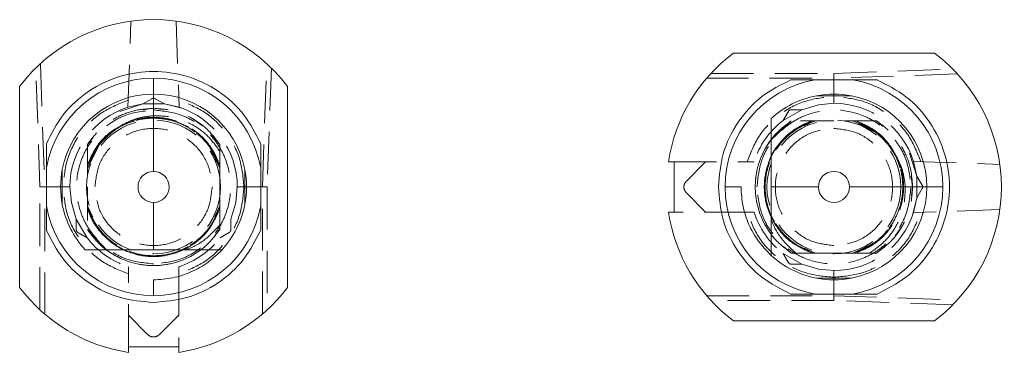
# Model space of a CAD drawing. Header units: millimetres. Extents: x 5 to 589, y 5 to 415.
# Drawn here: x 157.67 to 186.99, y 316.05 to 325.99 of the extents above; entities that cross this region are included whole.
import ezdxf

# ---------------------------------------------------------------- set-up
doc = ezdxf.new("R2010")
doc.units = ezdxf.units.MM
doc.linetypes.add('HIDDEN', pattern=[1.905, 1.27, -0.635])

msp = doc.modelspace()

# ---------------------------------------------------------------- linework, layer by layer
at = {"color": 7, "linetype": 'HIDDEN', "lineweight": 0}
for p, q in [((160.907, 323.369), (160.997, 325.943)), ((162.347, 325.943), (162.437, 323.369)), ((158.293, 324.675), (158.422, 320.989)), ((164.922, 320.989), (165.051, 324.675)), ((158.278, 320.989), (158.153, 324.541)), ((165.19, 324.541), (165.066, 320.989)), ((178.321, 324.383), (181.992, 324.383)), ((181.992, 324.383), (185.544, 324.507)), ((181.992, 324.239), (181.992, 324.383)), ((185.678, 324.368), (181.992, 324.239)), ((181.342, 324.239), (178.192, 324.239)), ((181.992, 323.689), (181.992, 324.239)), ((182.516, 323.714), (182.516, 323.714)), ((161.349, 323.468), (160.661, 323.248)), ((160.907, 323.369), (161.349, 323.468)), ((161.349, 323.468), (161.622, 323.626)), ((161.995, 323.468), (161.349, 323.468)), ((161.722, 323.626), (161.995, 323.468)), ((161.995, 323.468), (162.437, 323.369)), ((162.473, 323.349), (161.995, 323.468)), ((181.992, 323.689), (181.992, 323.489)), ((161.672, 323.339), (161.348, 323.298)), ((161.672, 323.339), (161.362, 323.3)), ((161.937, 323.306), (161.672, 323.339)), ((181.032, 323.297), (180.473, 322.974)), ((180.473, 322.974), (180.63, 323.247)), ((162.712, 322.79), (162.351, 322.948)), ((163.129, 322.813), (162.847, 323.024)), ((180.103, 322.387), (180.718, 322.964)), ((180.718, 322.964), (180.482, 322.766)), ((180.769, 322.67), (181.341, 322.964)), ((180.769, 322.67), (181.341, 322.964)), ((180.991, 322.964), (181.341, 322.964)), ((181.087, 322.804), (181.426, 322.964)), ((181.426, 322.964), (181.087, 322.804)), ((181.341, 322.964), (181.1, 322.84)), ((181.677, 322.964), (181.426, 322.964)), ((181.91, 322.964), (181.677, 322.964)), ((181.992, 322.964), (181.724, 322.964)), ((182.558, 322.964), (182.307, 322.964)), ((182.558, 322.964), (183.263, 322.603)), ((182.558, 322.964), (183.028, 322.742)), ((183.028, 322.742), (182.558, 322.964)), ((182.558, 322.964), (183.09, 322.713)), ((183.09, 322.713), (182.558, 322.964)), ((182.558, 322.964), (183.09, 322.713)), ((183.09, 322.713), (182.558, 322.964)), ((183.265, 322.964), (182.643, 322.964)), ((183.09, 322.734), (182.643, 322.964)), ((182.643, 322.964), (183.157, 322.7)), ((183.157, 322.7), (182.643, 322.964)), ((182.643, 322.964), (183.157, 322.7)), ((182.993, 322.964), (183.265, 322.964)), ((183.405, 322.847), (183.265, 322.964)), ((183.463, 322.798), (183.265, 322.964)), ((163.647, 322.262), (163.418, 322.536)), ((159.862, 322.46), (159.697, 322.262)), ((159.814, 322.402), (159.697, 322.262)), ((159.697, 321.99), (159.697, 322.262)), ((159.697, 322.262), (159.697, 321.64)), ((159.697, 321.555), (160.058, 322.26)), ((163.647, 321.64), (163.647, 322.262)), ((159.697, 321.64), (159.961, 322.154)), ((159.961, 322.154), (159.697, 321.64)), ((159.697, 321.64), (159.961, 322.154)), ((159.927, 322.087), (159.697, 321.64)), ((159.697, 321.555), (159.948, 322.087)), ((159.948, 322.087), (159.697, 321.555)), ((159.697, 321.555), (159.948, 322.087)), ((159.948, 322.087), (159.697, 321.555)), ((159.697, 321.555), (159.918, 322.025)), ((159.918, 322.025), (159.697, 321.555)), ((163.647, 321.64), (163.384, 322.152)), ((163.384, 322.111), (163.647, 321.555)), ((163.647, 321.555), (163.384, 322.111)), ((163.384, 322.111), (163.647, 321.555)), ((163.647, 321.555), (163.384, 322.111)), ((163.647, 321.304), (163.647, 322.062)), ((163.647, 322.062), (163.647, 321.64)), ((184.471, 321.312), (184.251, 322)), ((177.217, 321.739), (179.398, 321.739)), ((177.584, 321.166), (178.157, 321.739)), ((184.372, 321.754), (186.946, 321.664)), ((184.372, 321.754), (184.471, 321.312)), ((158.947, 321.513), (158.947, 321.513)), ((159.697, 321.555), (159.697, 321.304)), ((163.647, 320.674), (163.647, 321.304)), ((184.342, 320.989), (184.301, 321.313)), ((184.342, 320.989), (184.303, 321.299)), ((184.471, 321.312), (184.629, 321.039)), ((184.471, 320.666), (184.471, 321.312)), ((158.422, 320.989), (158.278, 320.989)), ((158.278, 317.318), (158.278, 320.989)), ((158.972, 320.989), (158.422, 320.989)), ((158.972, 320.989), (159.172, 320.989)), ((159.697, 320.989), (159.697, 320.721)), ((159.697, 320.907), (159.697, 320.674)), ((164.172, 320.989), (164.372, 320.989)), ((164.922, 320.989), (164.372, 320.989)), ((164.922, 320.989), (165.066, 320.989)), ((165.066, 320.989), (165.066, 317.318)), ((178.157, 320.239), (177.584, 320.812)), ((184.309, 320.724), (184.342, 320.989)), ((184.629, 320.939), (184.471, 320.666)), ((159.697, 320.674), (159.697, 320.423)), ((163.647, 319.715), (163.647, 320.674)), ((184.352, 320.188), (184.471, 320.666)), ((184.471, 320.666), (184.372, 320.224)), ((158.422, 320.339), (158.422, 317.189)), ((159.857, 320.084), (159.697, 320.423)), ((159.697, 320.423), (159.857, 320.084)), ((159.697, 319.988), (159.697, 320.338)), ((159.991, 319.766), (159.697, 320.338)), ((159.991, 319.766), (159.697, 320.338)), ((159.697, 320.338), (159.821, 320.097)), ((163.485, 320.023), (163.647, 320.338)), ((163.647, 320.423), (163.497, 320.106)), ((163.499, 320.11), (163.647, 320.423)), ((163.647, 319.988), (163.647, 320.338)), ((163.647, 320.338), (163.647, 319.988)), ((164.922, 317.189), (164.922, 320.339)), ((179.398, 320.239), (177.217, 320.239)), ((186.946, 320.314), (184.372, 320.224)), ((159.364, 320.029), (159.686, 319.47)), ((163.98, 320.029), (163.98, 319.714)), ((159.686, 319.47), (159.414, 319.627)), ((160.274, 319.1), (159.697, 319.715)), ((159.697, 319.715), (159.895, 319.479)), ((163.498, 319.537), (163.647, 319.715)), ((183.816, 319.532), (184.027, 319.814)), ((180.473, 319.003), (181.032, 318.681)), ((180.49, 319.205), (180.718, 319.014)), ((180.54, 319.163), (180.718, 319.014)), ((180.718, 319.014), (181.341, 319.014)), ((181.341, 319.014), (180.718, 319.014)), ((180.718, 319.014), (181.677, 319.014)), ((181.026, 319.176), (181.341, 319.014)), ((181.426, 319.014), (181.109, 319.164)), ((181.113, 319.161), (181.426, 319.014)), ((181.677, 319.014), (182.307, 319.014)), ((182.307, 319.014), (183.065, 319.014)), ((183.114, 319.276), (182.558, 319.014)), ((182.558, 319.014), (183.114, 319.276)), ((183.114, 319.276), (182.558, 319.014)), ((182.558, 319.014), (183.114, 319.276)), ((182.643, 319.014), (183.155, 319.277)), ((182.643, 319.014), (183.265, 319.014)), ((183.065, 319.014), (182.643, 319.014)), ((183.265, 319.014), (183.539, 319.243)), ((181.032, 318.681), (180.717, 318.681)), ((181.992, 318.489), (181.992, 318.289)), ((160.922, 316.214), (160.922, 318.395)), ((162.422, 318.395), (162.422, 316.214)), ((181.992, 317.739), (181.992, 318.289)), ((178.192, 317.739), (181.342, 317.739)), ((181.992, 317.595), (178.321, 317.595)), ((181.992, 317.739), (185.678, 317.61)), ((181.992, 317.739), (181.992, 317.595)), ((185.544, 317.47), (181.992, 317.594)), ((161.495, 316.581), (160.922, 317.154)), ((162.422, 317.154), (161.849, 316.581))]:
    msp.add_line(p, q, dxfattribs=at)
at = {"color": 7, "linetype": 'Continuous', "lineweight": 15}
for p, q in [((184.992, 324.989), (178.992, 324.989)), ((157.672, 323.989), (157.672, 317.989)), ((161.672, 323.764), (161.672, 324.239)), ((165.672, 317.989), (165.672, 323.989)), ((161.672, 323.764), (161.672, 321.454)), ((177.048, 321.739), (177.217, 321.739)), ((177.217, 321.739), (177.217, 320.239)), ((178.742, 320.989), (179.217, 320.989)), ((181.527, 320.989), (180.117, 320.989)), ((184.767, 320.989), (182.457, 320.989)), ((184.767, 320.989), (185.242, 320.989)), ((161.672, 320.524), (161.672, 319.114)), ((177.048, 320.239), (177.217, 320.239)), ((161.672, 317.739), (161.672, 318.214)), ((178.992, 316.989), (184.992, 316.989)), ((160.922, 316.214), (162.422, 316.214)), ((160.922, 316.045), (160.922, 316.214)), ((162.422, 316.045), (162.422, 316.214))]:
    msp.add_line(p, q, dxfattribs=at)
at = {"color": 7, "linetype": 'HIDDEN', "lineweight": 0, "flags": 128}
for points in [[(181.032, 323.297), (181.526, 323.445), (182, 323.489)], [(180.718, 322.964), (180.718, 322.964)], [(181.426, 322.964), (181.426, 322.964)], [(181.426, 322.964), (181.426, 322.964)], [(181.426, 322.964), (181.426, 322.964)], [(181.426, 322.964), (181.426, 322.964)], [(181.426, 322.964), (181.426, 322.964)], [(182.558, 322.964), (182.558, 322.964)], [(182.558, 322.964), (182.558, 322.964)], [(182.558, 322.964), (182.558, 322.964)], [(182.558, 322.964), (182.558, 322.964)], [(182.558, 322.964), (182.558, 322.964)], [(182.558, 322.964), (182.558, 322.964)], [(182.558, 322.964), (182.558, 322.964)], [(182.558, 322.964), (182.558, 322.964)], [(183.265, 322.964), (183.265, 322.964)], [(162.699, 322.768), (162.699, 322.768)], [(159.697, 322.262), (159.697, 322.262)], [(163.647, 322.262), (163.647, 322.262)], [(163.647, 322.262), (163.647, 322.262)], [(163.647, 322.262), (163.647, 322.262)], [(163.647, 322.262), (163.647, 322.262)], [(163.647, 322.262), (163.647, 322.262)], [(163.647, 322.262), (163.647, 322.262)], [(163.647, 322.262), (163.647, 322.262)], [(163.451, 322.016), (163.451, 322.016)], [(159.697, 321.555), (159.697, 321.555)], [(159.697, 321.555), (159.697, 321.555)], [(159.697, 321.555), (159.697, 321.555)], [(159.697, 321.555), (159.697, 321.555)], [(159.697, 321.555), (159.697, 321.555)], [(159.697, 321.555), (159.697, 321.555)], [(159.697, 321.555), (159.697, 321.555)], [(159.697, 321.555), (159.697, 321.555)], [(163.647, 321.304), (163.647, 321.304)], [(159.364, 320.029), (159.216, 320.523), (159.172, 320.997)], [(164.172, 320.989), (164.128, 320.523), (163.98, 320.029)], [(163.647, 320.674), (163.647, 320.674)], [(159.697, 320.423), (159.697, 320.423)], [(159.697, 320.423), (159.697, 320.423)], [(159.697, 320.423), (159.697, 320.423)], [(159.697, 320.423), (159.697, 320.423)], [(159.697, 320.423), (159.697, 320.423)], [(180.063, 320.213), (180.059, 320.241), (180.059, 320.25), (180.059, 320.252), (180.059, 320.252), (180.06, 320.253), (180.06, 320.253), (180.06, 320.253), (180.06, 320.253), (180.06, 320.253), (180.06, 320.253), (180.06, 320.253), (180.06, 320.253), (180.059, 320.253), (180.059, 320.253), (180.059, 320.253), (180.059, 320.253), (180.059, 320.253), (180.059, 320.253), (180.059, 320.253), (180.06, 320.253), (180.06, 320.253), (180.06, 320.253), (180.06, 320.253), (180.06, 320.253), (180.06, 320.253), (180.06, 320.253), (180.06, 320.253), (180.06, 320.253), (180.061, 320.253), (180.061, 320.252), (180.064, 320.25), (180.128, 320.12), (180.215, 319.957)], [(183.771, 319.962), (183.771, 319.962)], [(159.697, 319.715), (159.697, 319.715)], [(163.647, 319.715), (163.647, 319.715)], [(163.647, 319.715), (163.647, 319.715)], [(163.647, 319.715), (163.647, 319.715)], [(163.647, 319.715), (163.647, 319.715)], [(163.647, 319.715), (163.647, 319.715)], [(163.647, 319.715), (163.647, 319.715)], [(163.647, 319.715), (163.647, 319.715)], [(163.647, 319.715), (163.647, 319.715)], [(162.448, 319.06), (162.419, 319.056), (162.41, 319.056), (162.409, 319.056), (162.408, 319.056), (162.408, 319.057), (162.408, 319.057), (162.408, 319.057), (162.408, 319.057), (162.408, 319.057), (162.408, 319.057), (162.408, 319.057), (162.408, 319.057), (162.408, 319.056), (162.408, 319.056), (162.408, 319.056), (162.408, 319.056), (162.408, 319.056), (162.408, 319.056), (162.408, 319.056), (162.408, 319.057), (162.408, 319.057), (162.408, 319.057), (162.408, 319.057), (162.408, 319.057), (162.408, 319.057), (162.408, 319.057), (162.408, 319.057), (162.408, 319.057), (162.408, 319.058), (162.408, 319.058), (162.411, 319.061), (162.541, 319.125), (162.704, 319.212)], [(180.718, 319.014), (180.718, 319.014)], [(180.718, 319.014), (180.718, 319.014)], [(180.718, 319.014), (180.718, 319.014)], [(180.718, 319.014), (180.718, 319.014)], [(180.718, 319.014), (180.718, 319.014)], [(180.718, 319.014), (180.718, 319.014)], [(180.718, 319.014), (180.718, 319.014)], [(180.718, 319.014), (180.718, 319.014)], [(181.677, 319.014), (181.677, 319.014)], [(182.307, 319.014), (182.307, 319.014)], [(183.019, 319.21), (183.019, 319.21)], [(183.265, 319.014), (183.265, 319.014)], [(183.265, 319.014), (183.265, 319.014)], [(183.265, 319.014), (183.265, 319.014)], [(183.265, 319.014), (183.265, 319.014)], [(183.265, 319.014), (183.265, 319.014)], [(183.265, 319.014), (183.265, 319.014)], [(183.265, 319.014), (183.265, 319.014)], [(181.992, 318.489), (181.526, 318.533), (181.032, 318.681)]]:
    msp.add_lwpolyline(points, dxfattribs=at)
at = {"color": 7, "linetype": 'HIDDEN', "lineweight": 0}
for centre in [(161.672, 320.989), (181.992, 320.989)]:
    msp.add_circle(centre, 2, dxfattribs=at)
at = {"color": 7, "linetype": 'Continuous', "lineweight": 15}
for centre, radius, start, end in [((161.672, 320.989), 5, 36.8699, 143.1301), ((181.992, 320.989), 5, 126.8699, 171.3731), ((181.992, 320.989), 5, 306.8699, 53.1301), ((161.672, 320.989), 3.25, 90, 169.9367), ((161.672, 320.989), 3.25, 10.0633, 90), ((181.992, 320.989), 3.25, 100.0633, 180), ((181.992, 320.989), 3.25, 0, 79.9367), ((161.672, 320.989), 2.775, 90, 169.1071), ((161.672, 320.989), 2.775, 10.8929, 90), ((181.992, 320.989), 2.775, 100.8932, 132.5066), ((181.992, 320.989), 2.775, 79.1068, 100.8929), ((181.992, 320.989), 2.775, 0, 79.1071), ((161.672, 320.989), 2.775, 169.1068, 190.8929), ((161.672, 320.989), 0.465, 90, 270), ((161.672, 320.989), 0.465, 270, 90), ((161.672, 320.989), 2.775, 349.1067, 10.8938), ((181.992, 320.989), 0.465, 0, 180), ((181.992, 320.989), 3.25, 180, 259.9367), ((181.992, 320.989), 0.465, 180, 0), ((181.992, 320.989), 2.775, 280.8929, 0), ((181.992, 320.989), 3.25, 280.0633, 0), ((161.672, 320.989), 3.25, 190.0633, 270), ((161.672, 320.989), 2.775, 190.8932, 222.5066), ((161.672, 320.989), 3.25, 270, 349.9367), ((161.672, 320.989), 2.775, 317.4934, 349.1071), ((181.992, 320.989), 5, 188.6269, 233.1301), ((181.992, 320.989), 2.775, 227.4934, 259.1071), ((181.992, 320.989), 2.775, 259.1067, 280.8938), ((161.672, 320.989), 5, 216.8699, 261.3731), ((161.672, 320.989), 5, 278.6269, 323.1301)]:
    msp.add_arc(centre, radius, start, end, dxfattribs=at)
at = {"color": 7, "linetype": 'HIDDEN', "lineweight": 0}
for centre, radius, start, end in [((181.992, 320.989), 2.5, 17.8157, 90), ((161.672, 320.989), 2.5, 107.8157, 180), ((161.672, 320.989), 2.5, 0, 72.1843), ((181.992, 320.989), 2.5, 127.4202, 162.5424), ((181.992, 320.989), 2.35, 143.5058, 237.1851), ((181.992, 320.989), 2.5, 197.4576, 232.5798), ((181.992, 320.989), 2.5, 270, 342.1843), ((161.672, 320.989), 2.35, 233.5058, 327.1851), ((161.672, 320.989), 2.5, 217.4202, 252.5424), ((161.672, 320.989), 2.5, 287.4576, 322.5798)]:
    msp.add_arc(centre, radius, start, end, dxfattribs=at)
at = {"color": 7, "linetype": 'Continuous', "lineweight": 15}
for points, knots in [([(158.472, 322.278), (158.623, 322.577), (158.932, 323.189), (159.715, 323.891), (160.655, 324.34), (161.672, 324.487), (162.689, 324.34), (163.629, 323.891), (164.412, 323.189), (164.721, 322.577), (164.872, 322.278)], [0, 0, 0, 0, 0.122204, 0.25, 0.377796, 0.5, 0.622204, 0.75, 0.877796, 1, 1, 1, 1]), ([(178.542, 320.995), (178.571, 321.328), (178.629, 322.011), (179.095, 322.948), (179.792, 323.73), (180.404, 324.038), (180.703, 324.189)], [0, 0, 0, 0, 0.244424, 0.5, 0.755576, 1, 1, 1, 1]), ([(180.703, 324.189), (180.837, 324.189), (181.011, 324.189), (181.205, 324.189), (181.286, 324.189), (181.34, 324.189), (181.379, 324.189), (181.406, 324.189), (181.42, 324.189), (181.424, 324.189), (181.424, 324.189), (181.424, 324.189)], [0, 0, 0, 0, 0.52193, 0.674707, 0.779637, 0.851731, 0.901665, 0.954566, 0.975881, 0.993094, 1, 1, 1, 1]), ([(181.424, 324.189), (181.6, 324.189), (181.952, 324.189), (182.346, 324.189), (182.538, 324.189), (182.56, 324.189)], [0, 0, 0, 0, 0.4691, 0.939613, 1, 1, 1, 1]), ([(182.56, 324.189), (182.56, 324.189), (182.562, 324.189), (182.573, 324.189), (182.617, 324.189), (182.813, 324.189), (183.047, 324.189), (183.243, 324.189), (183.281, 324.189)], [0, 0, 0, 0, 0.016929, 0.039301, 0.081695, 0.236198, 0.852157, 1, 1, 1, 1]), ([(183.281, 324.189), (183.58, 324.038), (184.192, 323.729), (184.894, 322.946), (185.343, 322.006), (185.49, 320.989), (185.343, 319.972), (184.894, 319.032), (184.192, 318.249), (183.58, 317.94), (183.281, 317.789)], [0, 0, 0, 0, 0.122204, 0.25, 0.377796, 0.5, 0.622204, 0.75, 0.877796, 1, 1, 1, 1]), ([(182.516, 323.714), (182.226, 323.714), (181.873, 323.714), (181.529, 323.714), (181.468, 323.714)], [0, 0, 0, 0, 0.821486, 1, 1, 1, 1]), ([(180.117, 323.035), (180.117, 322.597), (180.117, 321.994), (180.117, 321.205), (180.117, 320.989)], [0, 0, 0, 0, 0.725757, 1, 1, 1, 1]), ([(158.472, 321.557), (158.472, 321.557), (158.472, 321.558), (158.472, 321.57), (158.472, 321.614), (158.472, 321.81), (158.472, 322.044), (158.472, 322.24), (158.472, 322.278)], [0, 0, 0, 0, 0.016929, 0.039301, 0.081695, 0.236198, 0.852157, 1, 1, 1, 1]), ([(164.872, 321.557), (164.872, 321.557), (164.872, 321.558), (164.872, 321.57), (164.872, 321.614), (164.872, 321.81), (164.872, 322.044), (164.872, 322.24), (164.872, 322.278)], [0, 0, 0, 0, 0.016929, 0.039301, 0.081695, 0.236198, 0.852157, 1, 1, 1, 1]), ([(158.472, 320.421), (158.472, 320.597), (158.472, 320.949), (158.472, 321.343), (158.472, 321.535), (158.472, 321.557)], [0, 0, 0, 0, 0.4691, 0.939613, 1, 1, 1, 1]), ([(158.947, 321.513), (158.947, 321.223), (158.947, 320.87), (158.947, 320.526), (158.947, 320.464)], [0, 0, 0, 0, 0.821486, 1, 1, 1, 1]), ([(164.397, 320.464), (164.397, 320.755), (164.397, 321.108), (164.397, 321.452), (164.397, 321.513)], [0, 0, 0, 0, 0.821497, 1, 1, 1, 1]), ([(164.872, 320.421), (164.872, 320.597), (164.872, 320.949), (164.872, 321.343), (164.872, 321.535), (164.872, 321.557)], [0, 0, 0, 0, 0.4691, 0.939613, 1, 1, 1, 1]), ([(180.703, 317.789), (180.403, 317.94), (179.79, 318.249), (179.092, 319.034), (178.626, 319.976), (178.57, 320.66), (178.542, 320.995)], [0, 0, 0, 0, 0.24439, 0.5, 0.75561, 1, 1, 1, 1]), ([(179.217, 320.989), (179.228, 320.797), (179.251, 320.414), (179.436, 319.864), (179.716, 319.357), (179.983, 319.081), (180.117, 318.943)], [0, 0, 0, 0, 0.25, 0.5, 0.75, 1, 1, 1, 1]), ([(180.117, 320.989), (180.117, 320.794), (180.117, 320.29), (180.117, 319.608), (180.117, 319.159), (180.117, 318.943)], [0, 0, 0, 0, 0.246526, 0.63814, 1, 1, 1, 1]), ([(158.472, 319.7), (158.472, 319.834), (158.472, 320.008), (158.472, 320.202), (158.472, 320.283), (158.472, 320.337), (158.472, 320.376), (158.472, 320.402), (158.472, 320.417), (158.472, 320.421), (158.472, 320.421), (158.472, 320.421)], [0, 0, 0, 0, 0.52193, 0.674707, 0.779637, 0.851731, 0.901665, 0.954566, 0.975881, 0.993094, 1, 1, 1, 1]), ([(164.872, 319.7), (164.872, 319.834), (164.872, 320.008), (164.872, 320.202), (164.872, 320.283), (164.872, 320.337), (164.872, 320.376), (164.872, 320.402), (164.872, 320.417), (164.872, 320.421), (164.872, 320.421), (164.872, 320.421)], [0, 0, 0, 0, 0.52193, 0.674707, 0.779637, 0.851731, 0.901665, 0.954566, 0.975881, 0.993094, 1, 1, 1, 1]), ([(161.666, 317.539), (161.332, 317.568), (160.65, 317.626), (159.712, 318.092), (158.931, 318.789), (158.623, 319.401), (158.472, 319.7)], [0, 0, 0, 0, 0.244424, 0.5, 0.755576, 1, 1, 1, 1]), ([(164.872, 319.7), (164.721, 319.4), (164.411, 318.787), (163.626, 318.089), (162.685, 317.623), (162, 317.567), (161.666, 317.539)], [0, 0, 0, 0, 0.24439, 0.5, 0.75561, 1, 1, 1, 1]), ([(159.626, 319.114), (160.064, 319.114), (160.667, 319.114), (161.456, 319.114), (161.672, 319.114)], [0, 0, 0, 0, 0.725757, 1, 1, 1, 1]), ([(161.672, 319.114), (161.867, 319.114), (162.371, 319.114), (163.053, 319.114), (163.502, 319.114), (163.718, 319.114)], [0, 0, 0, 0, 0.246526, 0.63814, 1, 1, 1, 1]), ([(161.672, 318.214), (161.864, 318.225), (162.247, 318.248), (162.796, 318.433), (163.304, 318.713), (163.58, 318.98), (163.718, 319.114)], [0, 0, 0, 0, 0.25, 0.5, 0.75, 1, 1, 1, 1]), ([(181.468, 318.264), (181.758, 318.264), (182.111, 318.264), (182.455, 318.264), (182.516, 318.264)], [0, 0, 0, 0, 0.821497, 1, 1, 1, 1]), ([(180.703, 317.789), (180.837, 317.789), (181.011, 317.789), (181.205, 317.789), (181.286, 317.789), (181.34, 317.789), (181.379, 317.789), (181.406, 317.789), (181.42, 317.789), (181.424, 317.789), (181.424, 317.789), (181.424, 317.789)], [0, 0, 0, 0, 0.52193, 0.674707, 0.779637, 0.851731, 0.901665, 0.954566, 0.975881, 0.993094, 1, 1, 1, 1]), ([(181.424, 317.789), (181.6, 317.789), (181.952, 317.789), (182.346, 317.789), (182.538, 317.789), (182.56, 317.789)], [0, 0, 0, 0, 0.4691, 0.939613, 1, 1, 1, 1]), ([(182.56, 317.789), (182.56, 317.789), (182.562, 317.789), (182.573, 317.789), (182.617, 317.789), (182.813, 317.789), (183.047, 317.789), (183.243, 317.789), (183.281, 317.789)], [0, 0, 0, 0, 0.016929, 0.039301, 0.081695, 0.236198, 0.852157, 1, 1, 1, 1])]:
    msp.add_open_spline(points, degree=3, knots=knots, dxfattribs=at)
at = {"color": 7, "linetype": 'HIDDEN', "lineweight": 0}
for points, knots in [([(160.914, 323.58), (160.651, 323.477), (160.11, 323.264), (159.476, 322.635), (159.05, 321.85), (158.998, 321.271), (158.972, 320.989)], [0, 0, 0, 0, 0.243423, 0.5, 0.756577, 1, 1, 1, 1]), ([(164.372, 320.989), (164.346, 321.271), (164.294, 321.85), (163.868, 322.635), (163.234, 323.264), (162.693, 323.477), (162.429, 323.58)], [0, 0, 0, 0, 0.243423, 0.5, 0.756577, 1, 1, 1, 1]), ([(179.398, 321.739), (179.501, 322.003), (179.714, 322.546), (180.343, 323.182), (181.129, 323.61), (181.709, 323.663), (181.992, 323.689)], [0, 0, 0, 0, 0.243392, 0.5, 0.756608, 1, 1, 1, 1]), ([(184.583, 321.746), (184.48, 322.01), (184.267, 322.551), (183.638, 323.185), (182.853, 323.61), (182.274, 323.663), (181.992, 323.689)], [0, 0, 0, 0, 0.2434225, 0.5, 0.7565775, 1, 1, 1, 1]), ([(161.672, 318.689), (161.383, 318.72), (160.936, 318.767), (160.4, 319.054), (160.035, 319.351), (159.735, 319.717), (159.458, 320.253), (159.316, 320.989), (159.458, 321.725), (159.735, 322.261), (160.034, 322.627), (160.4, 322.924), (160.936, 323.21), (161.383, 323.258), (161.672, 323.289)], [0, 0, 0, 0, 0.1197215, 0.1848235, 0.25, 0.315102, 0.3802785, 0.5, 0.6197215, 0.6848235, 0.75, 0.815102, 0.8802785, 1, 1, 1, 1]), ([(160.767, 322.861), (160.91, 322.929), (161.197, 323.066), (161.513, 323.101), (161.672, 323.118)], [0, 0, 0, 0, 0.4970634, 1, 1, 1, 1]), ([(161.672, 323.289), (161.961, 323.258), (162.408, 323.21), (162.944, 322.924), (163.309, 322.627), (163.608, 322.261), (163.886, 321.725), (164.028, 320.989), (163.886, 320.253), (163.609, 319.717), (163.309, 319.351), (162.944, 319.054), (162.408, 318.768), (161.961, 318.72), (161.672, 318.689)], [0, 0, 0, 0, 0.1197215, 0.1848235, 0.25, 0.315102, 0.3802785, 0.5, 0.6197215, 0.6848235, 0.75, 0.815102, 0.8802785, 1, 1, 1, 1]), ([(163.647, 322.062), (163.53, 322.224), (163.297, 322.548), (162.804, 322.889), (162.252, 323.103), (161.865, 323.113), (161.672, 323.118)], [0, 0, 0, 0, 0.255054, 0.506739, 0.755054, 1, 1, 1, 1]), ([(179.692, 320.989), (179.723, 321.278), (179.771, 321.725), (180.057, 322.261), (180.354, 322.626), (180.72, 322.925), (181.256, 323.203), (181.992, 323.345), (182.728, 323.203), (183.264, 322.925), (183.63, 322.626), (183.927, 322.261), (184.213, 321.725), (184.261, 321.278), (184.292, 320.989)], [0, 0, 0, 0, 0.119721, 0.184824, 0.25, 0.315102, 0.380279, 0.5, 0.619721, 0.684824, 0.75, 0.815102, 0.880279, 1, 1, 1, 1]), ([(180.63, 323.247), (180.589, 323.176), (180.535, 323.082), (180.487, 322.999), (180.475, 322.977), (180.473, 322.975), (180.473, 322.974)], [0, 0, 0, 0, 0.6387212, 0.8437522, 0.9250038, 1, 1, 1, 1]), ([(180.63, 323.247), (180.635, 323.254), (180.645, 323.269), (180.666, 323.285), (180.691, 323.295), (180.708, 323.297), (180.717, 323.297)], [0, 0, 0, 0, 0.250801, 0.5, 0.7492, 1, 1, 1, 1]), ([(180.717, 323.297), (180.709, 323.297), (180.699, 323.297), (180.682, 323.291), (180.673, 323.287), (180.667, 323.284), (180.662, 323.281), (180.654, 323.275), (180.64, 323.263), (180.634, 323.254), (180.63, 323.247)], [0, 0, 0, 0, 0.3001484, 0.4066758, 0.452606, 0.4958734, 0.5400992, 0.5867242, 0.6945387, 1, 1, 1, 1]), ([(180.717, 323.297), (180.799, 323.297), (180.907, 323.297), (181.004, 323.297), (181.028, 323.297), (181.031, 323.297), (181.032, 323.297)], [0, 0, 0, 0, 0.638718, 0.843747, 0.925001, 1, 1, 1, 1]), ([(159.697, 321.64), (159.784, 321.84), (159.957, 322.24), (160.435, 322.701), (161.02, 323), (161.672, 323.103), (162.324, 323), (162.908, 322.701), (163.387, 322.24), (163.56, 321.84), (163.647, 321.64)], [0, 0, 0, 0, 0.125, 0.25, 0.375, 0.5, 0.625, 0.75, 0.875, 1, 1, 1, 1]), ([(163.647, 321.555), (163.566, 321.762), (163.404, 322.175), (162.928, 322.658), (162.336, 322.972), (161.672, 323.079), (161.008, 322.972), (160.416, 322.658), (159.94, 322.175), (159.778, 321.762), (159.697, 321.555)], [0, 0, 0, 0, 0.125, 0.25, 0.375, 0.5, 0.625, 0.75, 0.875, 1, 1, 1, 1]), ([(160.955, 322.928), (160.782, 322.853), (160.41, 322.691), (159.958, 322.237), (159.784, 321.839), (159.697, 321.64)], [0, 0, 0, 0, 0.3025439, 0.6512717, 1, 1, 1, 1]), ([(160.058, 322.26), (160.186, 322.399), (160.442, 322.675), (160.951, 322.939), (161.505, 323.063), (162.073, 323.03), (162.612, 322.845), (163.077, 322.521), (163.448, 322.084), (163.581, 321.731), (163.647, 321.555)], [0, 0, 0, 0, 0.125, 0.25, 0.375001, 0.500001, 0.625001, 0.750001, 0.875, 1, 1, 1, 1]), ([(160.767, 322.861), (160.633, 322.779), (160.366, 322.615), (160.161, 322.378), (160.058, 322.26)], [0, 0, 0, 0, 0.502467, 1, 1, 1, 1]), ([(163.647, 321.64), (163.592, 321.777), (163.482, 322.052), (163.212, 322.407), (162.879, 322.702), (162.49, 322.918), (162.064, 323.047), (161.621, 323.083), (161.178, 323.029), (160.904, 322.917), (160.767, 322.861)], [0, 0, 0, 0, 0.125, 0.25, 0.375, 0.5, 0.625, 0.75, 0.875, 1, 1, 1, 1]), ([(181.341, 322.964), (181.141, 322.877), (180.741, 322.704), (180.28, 322.225), (179.981, 321.641), (179.878, 320.989), (179.981, 320.337), (180.28, 319.752), (180.741, 319.274), (181.141, 319.101), (181.341, 319.014)], [0, 0, 0, 0, 0.1249999, 0.2499999, 0.3749998, 0.4999998, 0.6249998, 0.7499998, 0.8749999, 1, 1, 1, 1]), ([(181.426, 319.014), (181.219, 319.095), (180.805, 319.257), (180.323, 319.733), (180.009, 320.325), (179.902, 320.989), (180.009, 321.653), (180.323, 322.245), (180.805, 322.721), (181.219, 322.883), (181.426, 322.964)], [0, 0, 0, 0, 0.125, 0.25, 0.375, 0.5, 0.625, 0.75, 0.875, 1, 1, 1, 1]), ([(181.426, 322.964), (181.219, 322.883), (180.805, 322.721), (180.323, 322.245), (180.009, 321.653), (179.902, 320.989), (180.009, 320.325), (180.323, 319.733), (180.805, 319.257), (181.219, 319.095), (181.426, 319.014)], [0, 0, 0, 0, 0.125, 0.25, 0.375, 0.5, 0.625, 0.75, 0.875, 1, 1, 1, 1]), ([(181.426, 319.014), (181.219, 319.095), (180.805, 319.257), (180.323, 319.733), (180.009, 320.325), (179.902, 320.989), (180.009, 321.653), (180.323, 322.245), (180.805, 322.721), (181.219, 322.883), (181.426, 322.964)], [0, 0, 0, 0, 0.125, 0.25, 0.375, 0.5, 0.625, 0.75, 0.875, 1, 1, 1, 1]), ([(181.426, 322.964), (181.219, 322.883), (180.805, 322.721), (180.323, 322.245), (180.009, 321.653), (179.902, 320.989), (180.009, 320.325), (180.323, 319.733), (180.805, 319.257), (181.219, 319.095), (181.426, 319.014)], [0, 0, 0, 0, 0.125, 0.25, 0.375, 0.5, 0.625, 0.75, 0.875, 1, 1, 1, 1]), ([(181.426, 319.014), (181.219, 319.095), (180.805, 319.257), (180.323, 319.733), (180.009, 320.325), (179.902, 320.989), (180.009, 321.653), (180.323, 322.245), (180.805, 322.721), (181.219, 322.883), (181.426, 322.964)], [0, 0, 0, 0, 0.125, 0.25, 0.375, 0.5, 0.625, 0.75, 0.875, 1, 1, 1, 1]), ([(181.426, 322.964), (181.219, 322.883), (180.805, 322.721), (180.323, 322.245), (180.009, 321.653), (179.902, 320.989), (180.009, 320.325), (180.323, 319.733), (180.805, 319.257), (181.219, 319.095), (181.426, 319.014)], [0, 0, 0, 0, 0.125, 0.25, 0.375, 0.5, 0.625, 0.75, 0.875, 1, 1, 1, 1]), ([(180.32, 322.226), (180.462, 322.388), (180.745, 322.714), (181.142, 322.88), (181.341, 322.964)], [0, 0, 0, 0, 0.5, 1, 1, 1, 1]), ([(180.548, 322.45), (180.617, 322.526), (180.832, 322.765), (181.135, 322.884), (181.341, 322.964)], [0, 0, 0, 0, 0.321279, 1, 1, 1, 1]), ([(181.426, 322.964), (181.287, 322.916), (181.008, 322.819), (180.774, 322.64), (180.657, 322.551)], [0, 0, 0, 0, 0.500001, 1, 1, 1, 1]), ([(181.426, 322.964), (181.426, 322.964), (181.425, 322.964), (181.418, 322.964), (181.391, 322.964), (181.363, 322.964), (181.341, 322.964)], [0, 0, 0, 0, 0.068898, 0.145453, 0.344929, 1, 1, 1, 1]), ([(181.341, 322.964), (181.363, 322.964), (181.391, 322.964), (181.418, 322.964), (181.425, 322.964), (181.426, 322.964), (181.426, 322.964)], [0, 0, 0, 0, 0.659471, 0.855328, 0.930516, 1, 1, 1, 1]), ([(182.558, 322.964), (182.558, 322.964), (182.559, 322.964), (182.566, 322.964), (182.593, 322.964), (182.621, 322.964), (182.643, 322.964)], [0, 0, 0, 0, 0.0688677, 0.1454157, 0.3449093, 1, 1, 1, 1]), ([(182.643, 322.964), (182.621, 322.964), (182.593, 322.964), (182.566, 322.964), (182.559, 322.964), (182.558, 322.964), (182.558, 322.964)], [0, 0, 0, 0, 0.659358, 0.855274, 0.930498, 1, 1, 1, 1]), ([(182.558, 322.964), (182.558, 322.964), (182.559, 322.964), (182.566, 322.964), (182.593, 322.964), (182.621, 322.964), (182.643, 322.964)], [0, 0, 0, 0, 0.068948, 0.145582, 0.345171, 1, 1, 1, 1]), ([(182.558, 319.014), (182.765, 319.095), (183.178, 319.257), (183.661, 319.733), (183.975, 320.325), (184.082, 320.989), (183.975, 321.653), (183.661, 322.245), (183.178, 322.721), (182.765, 322.883), (182.558, 322.964)], [0, 0, 0, 0, 0.125, 0.25, 0.375, 0.5, 0.625, 0.75, 0.875, 1, 1, 1, 1]), ([(182.643, 322.964), (182.843, 322.877), (183.243, 322.704), (183.704, 322.225), (184.003, 321.641), (184.106, 320.989), (184.003, 320.337), (183.704, 319.752), (183.243, 319.274), (182.843, 319.101), (182.643, 319.014)], [0, 0, 0, 0, 0.125, 0.25, 0.375, 0.5, 0.625, 0.75, 0.875, 1, 1, 1, 1]), ([(183.931, 321.706), (183.856, 321.879), (183.694, 322.251), (183.24, 322.703), (182.842, 322.877), (182.643, 322.964)], [0, 0, 0, 0, 0.302544, 0.651272, 1, 1, 1, 1]), ([(182.643, 322.964), (182.847, 322.881), (183.191, 322.741), (183.435, 322.464), (183.535, 322.351)], [0, 0, 0, 0, 0.59211, 1, 1, 1, 1]), ([(159.697, 321.64), (159.78, 321.844), (159.919, 322.188), (160.197, 322.432), (160.31, 322.532)], [0, 0, 0, 0, 0.59211, 1, 1, 1, 1]), ([(181.341, 319.014), (181.141, 319.101), (180.741, 319.274), (180.28, 319.752), (179.981, 320.337), (179.877, 320.99), (179.984, 321.637), (180.239, 322.18), (180.514, 322.427), (180.626, 322.529)], [0, 0, 0, 0, 0.149287, 0.298575, 0.447862, 0.59715, 0.746437, 0.895724, 1, 1, 1, 1]), ([(181.341, 319.014), (181.141, 319.101), (180.741, 319.274), (180.28, 319.752), (179.981, 320.337), (179.877, 320.99), (179.984, 321.636), (180.237, 322.177), (180.509, 322.422), (180.619, 322.521)], [0, 0, 0, 0, 0.149669, 0.299339, 0.449008, 0.598677, 0.748346, 0.898016, 1, 1, 1, 1]), ([(180.657, 322.551), (180.565, 322.464), (180.457, 322.363), (180.353, 322.249), (180.331, 322.229), (180.324, 322.226), (180.322, 322.225), (180.321, 322.225), (180.32, 322.226), (180.32, 322.226)], [0, 0, 0, 0, 0.8053593, 0.9459667, 0.9826923, 0.9932326, 0.9969187, 0.9985022, 1, 1, 1, 1]), ([(183.263, 322.603), (183.402, 322.475), (183.678, 322.218), (183.942, 321.71), (184.066, 321.156), (184.033, 320.588), (183.848, 320.049), (183.524, 319.583), (183.087, 319.212), (182.734, 319.08), (182.558, 319.014)], [0, 0, 0, 0, 0.125, 0.25, 0.375001, 0.500001, 0.625001, 0.750001, 0.875, 1, 1, 1, 1]), ([(183.864, 321.893), (183.782, 322.028), (183.618, 322.294), (183.381, 322.5), (183.263, 322.603)], [0, 0, 0, 0, 0.502467, 1, 1, 1, 1]), ([(180.326, 322.227), (180.32, 322.221), (180.16, 322.062), (179.992, 321.63), (179.875, 320.992), (179.982, 320.337), (180.28, 319.753), (180.741, 319.274), (181.141, 319.101), (181.341, 319.014)], [0, 0, 0, 0, 0.006975, 0.172479, 0.337984, 0.503488, 0.668992, 0.834496, 1, 1, 1, 1]), ([(180.617, 322.519), (180.507, 322.42), (180.236, 322.176), (179.984, 321.636), (179.877, 320.99), (179.981, 320.337), (180.28, 319.752), (180.741, 319.274), (181.141, 319.101), (181.341, 319.014)], [0, 0, 0, 0, 0.101378, 0.251148, 0.400918, 0.550689, 0.700459, 0.85023, 1, 1, 1, 1]), ([(181.341, 319.014), (181.141, 319.101), (180.741, 319.274), (180.28, 319.752), (179.981, 320.337), (179.877, 320.99), (179.985, 321.635), (180.219, 322.148), (180.463, 322.372), (180.548, 322.45)], [0, 0, 0, 0, 0.153218, 0.306436, 0.459655, 0.612873, 0.766091, 0.919309, 1, 1, 1, 1]), ([(179.398, 321.739), (179.426, 321.739), (179.481, 321.739), (179.549, 321.739), (179.598, 321.739), (179.604, 321.739), (179.607, 321.739)], [0, 0, 0, 0, 0.258105, 0.512595, 0.755594, 1, 1, 1, 1]), ([(182.643, 319.014), (182.78, 319.069), (183.055, 319.178), (183.411, 319.448), (183.705, 319.781), (183.921, 320.171), (184.05, 320.597), (184.086, 321.04), (184.032, 321.483), (183.92, 321.757), (183.864, 321.893)], [0, 0, 0, 0, 0.1250001, 0.2500003, 0.3750004, 0.5000004, 0.6250004, 0.7500003, 0.8750002, 1, 1, 1, 1]), ([(183.864, 321.893), (183.932, 321.751), (184.069, 321.464), (184.104, 321.148), (184.121, 320.989)], [0, 0, 0, 0, 0.497063, 1, 1, 1, 1]), ([(159.697, 321.555), (159.697, 321.555), (159.697, 321.556), (159.697, 321.563), (159.697, 321.589), (159.697, 321.618), (159.697, 321.64)], [0, 0, 0, 0, 0.0688677, 0.1454157, 0.3449093, 1, 1, 1, 1]), ([(159.697, 321.64), (159.697, 321.618), (159.697, 321.59), (159.697, 321.563), (159.697, 321.556), (159.697, 321.555), (159.697, 321.555)], [0, 0, 0, 0, 0.659358, 0.855274, 0.930498, 1, 1, 1, 1]), ([(159.697, 321.555), (159.697, 321.555), (159.697, 321.556), (159.697, 321.563), (159.697, 321.589), (159.697, 321.618), (159.697, 321.64)], [0, 0, 0, 0, 0.068948, 0.145582, 0.345171, 1, 1, 1, 1]), ([(163.647, 321.555), (163.647, 321.555), (163.647, 321.556), (163.647, 321.563), (163.647, 321.589), (163.647, 321.618), (163.647, 321.64)], [0, 0, 0, 0, 0.068863, 0.145381, 0.344814, 1, 1, 1, 1]), ([(163.647, 321.555), (163.647, 321.555), (163.647, 321.556), (163.647, 321.563), (163.647, 321.589), (163.647, 321.618), (163.647, 321.64)], [0, 0, 0, 0, 0.068947, 0.145569, 0.345136, 1, 1, 1, 1]), ([(163.647, 321.64), (163.647, 321.618), (163.647, 321.59), (163.647, 321.563), (163.647, 321.556), (163.647, 321.555), (163.647, 321.555)], [0, 0, 0, 0, 0.659587, 0.855421, 0.930569, 1, 1, 1, 1]), ([(160.922, 318.395), (160.658, 318.498), (160.115, 318.711), (159.478, 319.34), (159.051, 320.126), (158.998, 320.706), (158.972, 320.989)], [0, 0, 0, 0, 0.243392, 0.5, 0.756608, 1, 1, 1, 1]), ([(164.372, 320.989), (164.346, 320.706), (164.293, 320.126), (163.865, 319.34), (163.229, 318.711), (162.686, 318.498), (162.422, 318.395)], [0, 0, 0, 0, 0.243392, 0.5, 0.756608, 1, 1, 1, 1]), ([(184.292, 320.989), (184.261, 320.7), (184.213, 320.253), (183.927, 319.717), (183.63, 319.352), (183.264, 319.052), (182.728, 318.775), (181.992, 318.633), (181.256, 318.775), (180.72, 319.052), (180.354, 319.351), (180.057, 319.717), (179.771, 320.253), (179.723, 320.7), (179.692, 320.989)], [0, 0, 0, 0, 0.119721, 0.184824, 0.25, 0.315102, 0.380279, 0.5, 0.619721, 0.684824, 0.75, 0.815102, 0.880279, 1, 1, 1, 1]), ([(183.065, 319.014), (183.227, 319.131), (183.551, 319.364), (183.892, 319.857), (184.106, 320.408), (184.116, 320.796), (184.121, 320.989)], [0, 0, 0, 0, 0.255054, 0.506739, 0.755054, 1, 1, 1, 1]), ([(159.697, 320.423), (159.697, 320.423), (159.697, 320.422), (159.697, 320.415), (159.697, 320.388), (159.697, 320.36), (159.697, 320.338)], [0, 0, 0, 0, 0.068898, 0.145453, 0.344929, 1, 1, 1, 1]), ([(159.697, 320.338), (159.697, 320.36), (159.697, 320.388), (159.697, 320.415), (159.697, 320.422), (159.697, 320.423), (159.697, 320.423)], [0, 0, 0, 0, 0.659471, 0.855328, 0.930516, 1, 1, 1, 1]), ([(159.697, 320.423), (159.745, 320.284), (159.842, 320.005), (160.021, 319.771), (160.11, 319.654)], [0, 0, 0, 0, 0.500001, 1, 1, 1, 1]), ([(163.647, 320.423), (163.566, 320.216), (163.404, 319.802), (162.928, 319.32), (162.336, 319.006), (161.672, 318.898), (161.008, 319.006), (160.416, 319.32), (159.94, 319.802), (159.778, 320.216), (159.697, 320.423)], [0, 0, 0, 0, 0.125, 0.25, 0.375, 0.5, 0.625, 0.75, 0.875, 1, 1, 1, 1]), ([(159.697, 320.423), (159.778, 320.216), (159.94, 319.802), (160.416, 319.32), (161.008, 319.006), (161.672, 318.898), (162.336, 319.006), (162.928, 319.32), (163.404, 319.802), (163.566, 320.216), (163.647, 320.423)], [0, 0, 0, 0, 0.125, 0.25, 0.375, 0.5, 0.625, 0.75, 0.875, 1, 1, 1, 1]), ([(163.647, 320.423), (163.566, 320.216), (163.404, 319.802), (162.928, 319.32), (162.336, 319.006), (161.672, 318.899), (161.008, 319.006), (160.416, 319.32), (159.94, 319.802), (159.778, 320.216), (159.697, 320.423)], [0, 0, 0, 0, 0.125, 0.25, 0.375, 0.5, 0.625, 0.75, 0.875, 1, 1, 1, 1]), ([(159.697, 320.423), (159.778, 320.216), (159.94, 319.802), (160.416, 319.32), (161.008, 319.006), (161.672, 318.899), (162.336, 319.006), (162.928, 319.32), (163.404, 319.802), (163.566, 320.216), (163.647, 320.423)], [0, 0, 0, 0, 0.125, 0.25, 0.375, 0.5, 0.625, 0.75, 0.875, 1, 1, 1, 1]), ([(163.647, 320.423), (163.566, 320.216), (163.404, 319.802), (162.928, 319.32), (162.336, 319.006), (161.672, 318.899), (161.008, 319.006), (160.416, 319.32), (159.94, 319.802), (159.778, 320.216), (159.697, 320.423)], [0, 0, 0, 0, 0.125, 0.25, 0.375, 0.5, 0.625, 0.75, 0.875, 1, 1, 1, 1]), ([(159.697, 320.423), (159.778, 320.216), (159.94, 319.802), (160.416, 319.32), (161.008, 319.006), (161.672, 318.899), (162.336, 319.006), (162.928, 319.32), (163.404, 319.802), (163.566, 320.216), (163.647, 320.423)], [0, 0, 0, 0, 0.125, 0.25, 0.375, 0.5, 0.625, 0.75, 0.875, 1, 1, 1, 1]), ([(160.435, 319.317), (160.273, 319.459), (159.947, 319.742), (159.78, 320.139), (159.697, 320.338)], [0, 0, 0, 0, 0.5, 1, 1, 1, 1]), ([(160.211, 319.545), (160.134, 319.614), (159.896, 319.829), (159.777, 320.132), (159.697, 320.338)], [0, 0, 0, 0, 0.321279, 1, 1, 1, 1]), ([(159.697, 320.338), (159.784, 320.138), (159.957, 319.738), (160.435, 319.277), (161.02, 318.978), (161.672, 318.875), (162.324, 318.978), (162.908, 319.277), (163.387, 319.738), (163.56, 320.138), (163.647, 320.338)], [0, 0, 0, 0, 0.1249999, 0.2499999, 0.3749998, 0.4999998, 0.6249998, 0.7499998, 0.8749999, 1, 1, 1, 1]), ([(163.647, 320.338), (163.56, 320.138), (163.387, 319.738), (162.908, 319.277), (162.324, 318.978), (161.671, 318.875), (161.023, 318.98), (160.441, 319.261), (160.164, 319.574), (160.031, 319.724)], [0, 0, 0, 0, 0.1445634, 0.2891268, 0.4336901, 0.5782535, 0.7228168, 0.8673802, 1, 1, 1, 1]), ([(163.647, 320.338), (163.56, 320.138), (163.387, 319.738), (162.908, 319.277), (162.324, 318.978), (161.671, 318.874), (161.024, 318.981), (160.481, 319.236), (160.234, 319.511), (160.132, 319.623)], [0, 0, 0, 0, 0.149287, 0.298575, 0.447862, 0.59715, 0.746437, 0.895724, 1, 1, 1, 1]), ([(160.142, 319.614), (160.241, 319.504), (160.485, 319.233), (161.024, 318.981), (161.671, 318.874), (162.324, 318.978), (162.908, 319.277), (163.387, 319.738), (163.56, 320.138), (163.647, 320.338)], [0, 0, 0, 0, 0.101378, 0.251148, 0.400918, 0.550689, 0.700459, 0.85023, 1, 1, 1, 1]), ([(163.647, 320.338), (163.56, 320.138), (163.387, 319.738), (162.908, 319.277), (162.324, 318.978), (161.671, 318.874), (161.025, 318.982), (160.512, 319.216), (160.288, 319.46), (160.211, 319.545)], [0, 0, 0, 0, 0.153218, 0.306436, 0.459655, 0.612873, 0.766091, 0.919309, 1, 1, 1, 1]), ([(160.453, 319.304), (160.641, 319.193), (161.016, 318.97), (161.673, 318.877), (162.323, 318.977), (162.909, 319.277), (163.387, 319.738), (163.56, 320.138), (163.647, 320.338)], [0, 0, 0, 0, 0.166667, 0.333333, 0.5, 0.666667, 0.833333, 1, 1, 1, 1]), ([(163.647, 320.338), (163.647, 320.36), (163.647, 320.388), (163.647, 320.415), (163.647, 320.422), (163.647, 320.423), (163.647, 320.423)], [0, 0, 0, 0, 0.6593264, 0.8552765, 0.9305099, 1, 1, 1, 1]), ([(163.647, 320.423), (163.647, 320.423), (163.647, 320.422), (163.647, 320.415), (163.647, 320.388), (163.647, 320.36), (163.647, 320.338)], [0, 0, 0, 0, 0.06884, 0.145314, 0.344679, 1, 1, 1, 1]), ([(163.647, 320.338), (163.647, 320.36), (163.647, 320.388), (163.647, 320.415), (163.647, 320.422), (163.647, 320.423), (163.647, 320.423)], [0, 0, 0, 0, 0.659561, 0.855379, 0.930537, 1, 1, 1, 1]), ([(181.992, 318.289), (181.709, 318.315), (181.129, 318.368), (180.343, 318.795), (179.714, 319.432), (179.501, 319.975), (179.398, 320.239)], [0, 0, 0, 0, 0.243392, 0.5, 0.756608, 1, 1, 1, 1]), ([(179.398, 320.239), (179.426, 320.239), (179.481, 320.239), (179.549, 320.239), (179.598, 320.239), (179.604, 320.239), (179.607, 320.239)], [0, 0, 0, 0, 0.25862, 0.513617, 0.75609, 1, 1, 1, 1]), ([(180.853, 319.014), (180.686, 319.167), (180.352, 319.472), (180.138, 319.924), (180.072, 320.177), (180.063, 320.213)], [0, 0, 0, 0, 0.461832, 0.924144, 1, 1, 1, 1]), ([(181.992, 318.289), (182.274, 318.315), (182.853, 318.367), (183.638, 318.793), (184.267, 319.427), (184.48, 319.968), (184.583, 320.231)], [0, 0, 0, 0, 0.2434225, 0.5, 0.7565775, 1, 1, 1, 1]), ([(159.364, 319.714), (159.364, 319.796), (159.364, 319.904), (159.364, 320.001), (159.364, 320.025), (159.364, 320.028), (159.364, 320.029)], [0, 0, 0, 0, 0.638718, 0.843747, 0.925001, 1, 1, 1, 1]), ([(163.98, 319.714), (163.98, 319.796), (163.98, 319.904), (163.98, 320.001), (163.98, 320.025), (163.98, 320.028), (163.98, 320.029)], [0, 0, 0, 0, 0.638677, 0.843739, 0.924999, 1, 1, 1, 1]), ([(159.414, 319.627), (159.406, 319.632), (159.392, 319.642), (159.376, 319.663), (159.366, 319.688), (159.364, 319.705), (159.364, 319.714)], [0, 0, 0, 0, 0.250801, 0.5, 0.7492, 1, 1, 1, 1]), ([(159.364, 319.714), (159.364, 319.706), (159.364, 319.696), (159.37, 319.678), (159.374, 319.67), (159.377, 319.664), (159.38, 319.659), (159.385, 319.651), (159.398, 319.637), (159.407, 319.631), (159.414, 319.627)], [0, 0, 0, 0, 0.300148, 0.406676, 0.452606, 0.495873, 0.540099, 0.586724, 0.694539, 1, 1, 1, 1]), ([(159.414, 319.627), (159.485, 319.586), (159.578, 319.532), (159.662, 319.484), (159.683, 319.472), (159.685, 319.47), (159.686, 319.47)], [0, 0, 0, 0, 0.638721, 0.843752, 0.925004, 1, 1, 1, 1]), ([(160.11, 319.654), (160.197, 319.562), (160.298, 319.454), (160.412, 319.35), (160.431, 319.328), (160.435, 319.321), (160.436, 319.319), (160.435, 319.318), (160.435, 319.317), (160.435, 319.317)], [0, 0, 0, 0, 0.805359, 0.945967, 0.982692, 0.993233, 0.996919, 0.998502, 1, 1, 1, 1]), ([(163.647, 319.85), (163.494, 319.683), (163.189, 319.349), (162.736, 319.135), (162.484, 319.069), (162.448, 319.06)], [0, 0, 0, 0, 0.461832, 0.924144, 1, 1, 1, 1]), ([(163.657, 319.47), (163.658, 319.47), (163.661, 319.472), (163.682, 319.484), (163.734, 319.514), (163.821, 319.564), (163.892, 319.605), (163.93, 319.627)], [0, 0, 0, 0, 0.074114, 0.154923, 0.35991, 0.65372, 1, 1, 1, 1]), ([(163.98, 319.714), (163.98, 319.705), (163.978, 319.688), (163.968, 319.663), (163.952, 319.642), (163.938, 319.632), (163.93, 319.627)], [0, 0, 0, 0, 0.250801, 0.5, 0.7492, 1, 1, 1, 1]), ([(163.93, 319.627), (163.937, 319.631), (163.946, 319.637), (163.958, 319.65), (163.963, 319.658), (163.967, 319.663), (163.97, 319.669), (163.974, 319.678), (163.98, 319.695), (163.98, 319.706), (163.98, 319.714)], [0, 0, 0, 0, 0.300148, 0.406676, 0.452606, 0.495873, 0.540099, 0.586724, 0.694539, 1, 1, 1, 1]), ([(180.473, 319.003), (180.473, 319.002), (180.475, 319), (180.487, 318.979), (180.517, 318.927), (180.567, 318.84), (180.608, 318.769), (180.63, 318.731)], [0, 0, 0, 0, 0.074114, 0.154923, 0.35991, 0.65372, 1, 1, 1, 1]), ([(181.341, 319.014), (181.363, 319.014), (181.391, 319.014), (181.418, 319.014), (181.425, 319.014), (181.426, 319.014), (181.426, 319.014)], [0, 0, 0, 0, 0.659326, 0.855277, 0.93051, 1, 1, 1, 1]), ([(181.426, 319.014), (181.426, 319.014), (181.425, 319.014), (181.418, 319.014), (181.391, 319.014), (181.363, 319.014), (181.341, 319.014)], [0, 0, 0, 0, 0.06884, 0.145314, 0.344679, 1, 1, 1, 1]), ([(181.341, 319.014), (181.363, 319.014), (181.391, 319.014), (181.418, 319.014), (181.425, 319.014), (181.426, 319.014), (181.426, 319.014)], [0, 0, 0, 0, 0.659561, 0.855379, 0.930537, 1, 1, 1, 1]), ([(182.558, 319.014), (182.558, 319.014), (182.559, 319.014), (182.566, 319.014), (182.593, 319.014), (182.621, 319.014), (182.643, 319.014)], [0, 0, 0, 0, 0.068863, 0.145381, 0.344814, 1, 1, 1, 1]), ([(182.558, 319.014), (182.558, 319.014), (182.559, 319.014), (182.566, 319.014), (182.593, 319.014), (182.621, 319.014), (182.643, 319.014)], [0, 0, 0, 0, 0.0689465, 0.145569, 0.3451359, 1, 1, 1, 1]), ([(182.643, 319.014), (182.621, 319.014), (182.593, 319.014), (182.566, 319.014), (182.559, 319.014), (182.558, 319.014), (182.558, 319.014)], [0, 0, 0, 0, 0.659587, 0.855421, 0.930569, 1, 1, 1, 1]), ([(180.717, 318.681), (180.708, 318.681), (180.691, 318.682), (180.666, 318.693), (180.645, 318.709), (180.635, 318.723), (180.63, 318.731)], [0, 0, 0, 0, 0.250801, 0.5, 0.7492, 1, 1, 1, 1]), ([(180.63, 318.731), (180.634, 318.724), (180.64, 318.715), (180.653, 318.703), (180.661, 318.698), (180.666, 318.694), (180.672, 318.691), (180.681, 318.687), (180.698, 318.681), (180.709, 318.681), (180.717, 318.681)], [0, 0, 0, 0, 0.300148, 0.406676, 0.452606, 0.495873, 0.540099, 0.586724, 0.694539, 1, 1, 1, 1]), ([(160.922, 318.395), (160.922, 318.423), (160.922, 318.478), (160.922, 318.546), (160.922, 318.595), (160.922, 318.601), (160.922, 318.604)], [0, 0, 0, 0, 0.258105, 0.512595, 0.755594, 1, 1, 1, 1]), ([(162.422, 318.395), (162.422, 318.423), (162.422, 318.478), (162.422, 318.546), (162.422, 318.595), (162.422, 318.601), (162.422, 318.604)], [0, 0, 0, 0, 0.25862, 0.513617, 0.75609, 1, 1, 1, 1]), ([(180.717, 318.681), (180.799, 318.681), (180.907, 318.681), (181.004, 318.681), (181.028, 318.681), (181.031, 318.681), (181.032, 318.681)], [0, 0, 0, 0, 0.6386768, 0.8437391, 0.9249986, 1, 1, 1, 1])]:
    msp.add_open_spline(points, degree=3, knots=knots, dxfattribs=at)
for points in [[(161.622, 323.626), (161.63, 323.629), (161.646, 323.637), (161.672, 323.64), (161.698, 323.637), (161.714, 323.629), (161.722, 323.626)], [(161.672, 323.339), (161.476, 323.325), (161.085, 323.297), (160.537, 323.071), (160.05, 322.733), (159.815, 322.419), (159.697, 322.262)], [(161.672, 323.339), (161.476, 323.325), (161.085, 323.297), (160.537, 323.071), (160.05, 322.733), (159.815, 322.419), (159.697, 322.262)], [(163.647, 322.262), (163.529, 322.419), (163.293, 322.733), (162.807, 323.071), (162.259, 323.297), (161.867, 323.325), (161.672, 323.339)], [(163.647, 322.262), (163.529, 322.419), (163.293, 322.733), (162.807, 323.071), (162.259, 323.297), (161.867, 323.325), (161.672, 323.339)], [(180.718, 322.964), (180.562, 322.846), (180.249, 322.61), (179.908, 322.124), (179.691, 321.576), (179.618, 320.989), (179.691, 320.402), (179.908, 319.854), (180.249, 319.367), (180.562, 319.132), (180.718, 319.014)], [(181.426, 322.964), (181.287, 322.916), (181.008, 322.819), (180.774, 322.64), (180.657, 322.551)], [(184.342, 320.989), (184.328, 321.184), (184.3, 321.576), (184.074, 322.124), (183.736, 322.61), (183.422, 322.846), (183.265, 322.964)], [(184.342, 320.989), (184.328, 321.184), (184.3, 321.576), (184.074, 322.124), (183.736, 322.61), (183.422, 322.846), (183.265, 322.964)], [(159.922, 320.989), (159.948, 321.218), (160.001, 321.676), (160.406, 322.259), (160.984, 322.648), (161.672, 322.784), (162.36, 322.648), (162.938, 322.259), (163.343, 321.676), (163.396, 321.218), (163.422, 320.989)], [(181.992, 319.239), (181.763, 319.265), (181.305, 319.318), (180.722, 319.722), (180.333, 320.301), (180.196, 320.989), (180.333, 321.677), (180.722, 322.255), (181.305, 322.66), (181.763, 322.713), (181.992, 322.739)], [(181.992, 322.739), (182.221, 322.713), (182.679, 322.66), (183.262, 322.255), (183.651, 321.677), (183.787, 320.989), (183.651, 320.301), (183.262, 319.722), (182.679, 319.318), (182.221, 319.265), (181.992, 319.239)], [(177.584, 320.812), (177.563, 320.838), (177.522, 320.89), (177.505, 320.989), (177.522, 321.088), (177.563, 321.14), (177.584, 321.166)], [(163.422, 320.989), (163.396, 320.76), (163.343, 320.302), (162.938, 319.719), (162.36, 319.33), (161.672, 319.193), (160.984, 319.33), (160.406, 319.719), (160.001, 320.302), (159.948, 320.76), (159.922, 320.989)], [(183.265, 319.014), (183.422, 319.132), (183.736, 319.367), (184.074, 319.854), (184.3, 320.402), (184.328, 320.793), (184.342, 320.989)], [(183.265, 319.014), (183.422, 319.132), (183.736, 319.367), (184.074, 319.854), (184.3, 320.402), (184.328, 320.793), (184.342, 320.989)], [(184.629, 321.039), (184.632, 321.031), (184.64, 321.015), (184.643, 320.989), (184.64, 320.963), (184.632, 320.947), (184.629, 320.939)], [(159.697, 320.423), (159.745, 320.284), (159.842, 320.005), (160.021, 319.771), (160.11, 319.654)], [(159.697, 319.715), (159.815, 319.559), (160.05, 319.246), (160.537, 318.905), (161.085, 318.688), (161.672, 318.615), (162.259, 318.688), (162.807, 318.905), (163.293, 319.246), (163.529, 319.559), (163.647, 319.715)], [(161.849, 316.581), (161.823, 316.56), (161.771, 316.519), (161.672, 316.502), (161.573, 316.519), (161.521, 316.56), (161.495, 316.581)]]:
    msp.add_open_spline(points, degree=3, dxfattribs=at)

doc.saveas('drawing.dxf')
